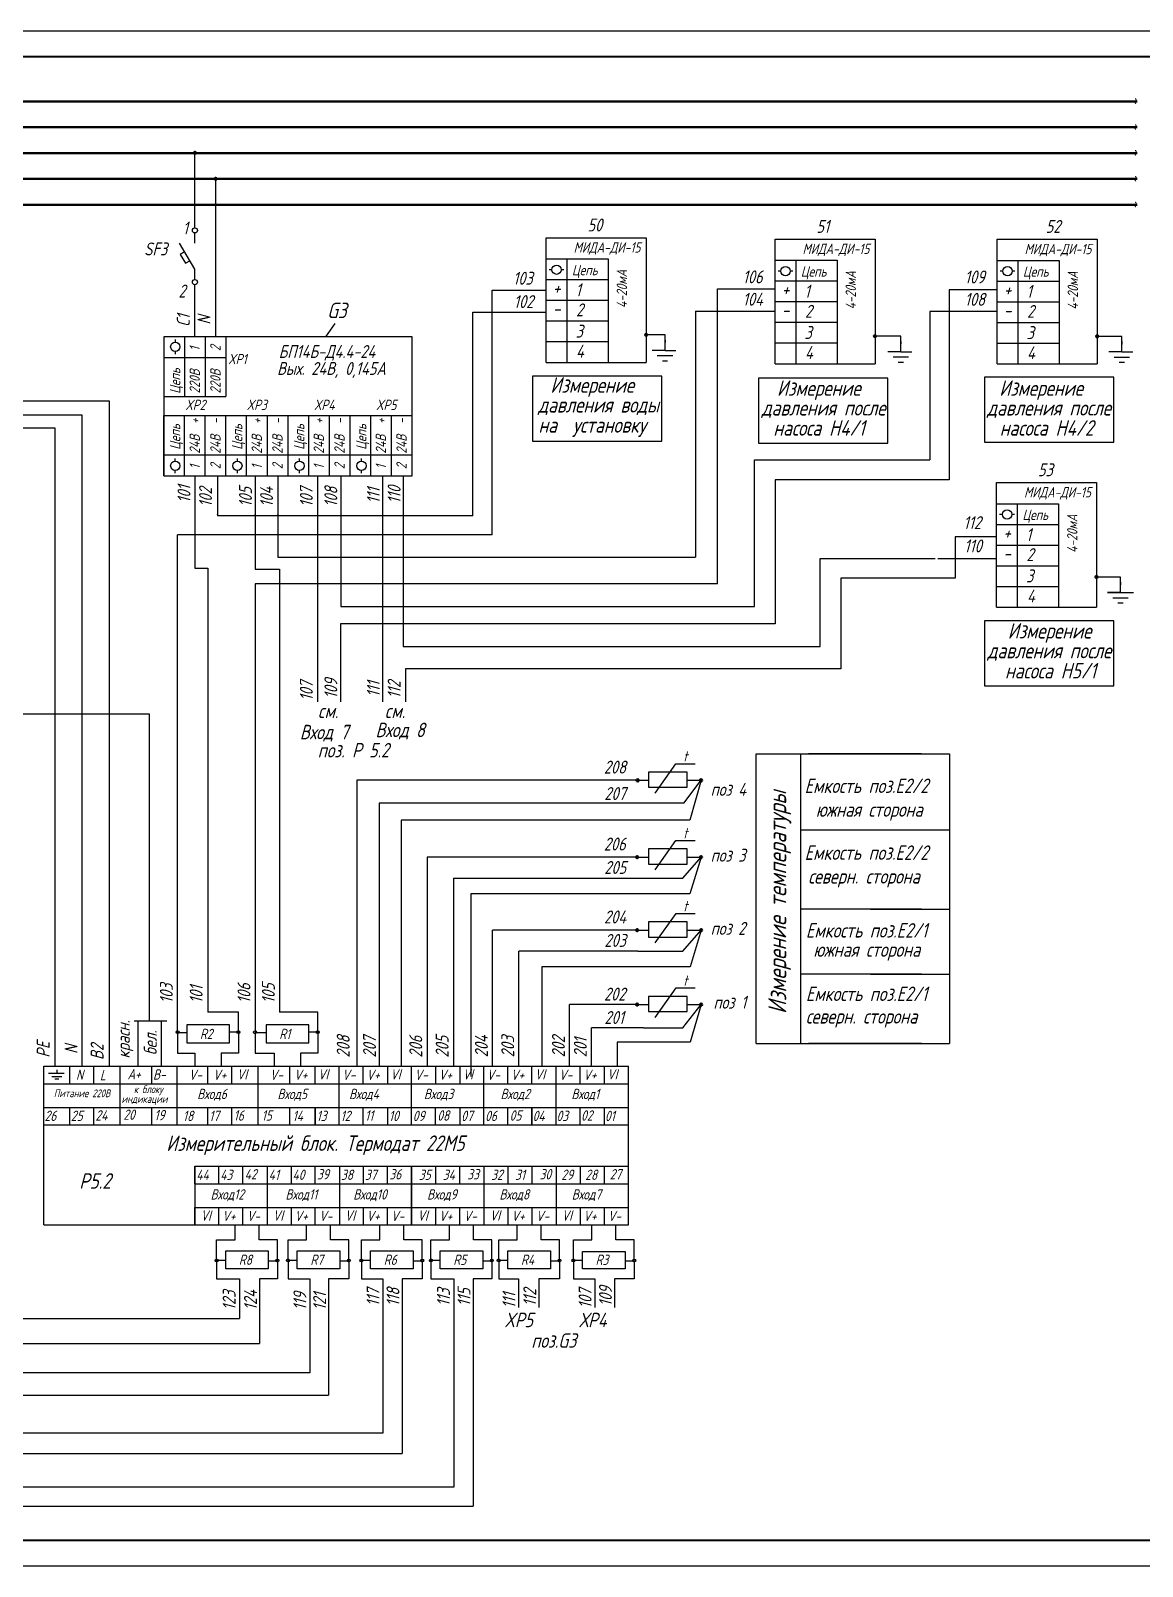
# Model space of a CAD drawing. Header units: millimetres. Extents: x 1131 to 1719, y -305 to -8.
# Drawn here: x 1307 to 1522, y -304.9 to -7.9 of the extents above; entities that cross this region are included whole.
import ezdxf

# ---------------------------------------------------------------- set-up
doc = ezdxf.new("R2010")
doc.units = ezdxf.units.MM
doc.linetypes.add('HIDDEN', pattern=[0.375, 0.25, -0.125])
doc.layers.add('MAIN', color=7, linetype='Continuous', lineweight=50)
doc.layers.add('АСУТП', color=7, linetype='Continuous')
doc.styles.add('GOST тип А', font='GOST_A.TTF', dxfattribs={"oblique": 15})
doc.styles.get("Standard").update_dxf_attribs({"font": 'GOST_A.TTF', "oblique": 15})

msp = doc.modelspace()

# ---------------------------------------------------------------- linework, layer by layer
for p, q in [((1131.12, -7.93), (1718.84, -7.93)), ((1493.89, -58.02), (1484.61, -58.02)), ((1484.61, -58.02), (1484.61, -83)), ((1483.86, -62.21), (1480.91, -62.21)), ((1480.91, -62.21), (1480.91, -90.93)), ((1429.68, -69.76), (1431.78, -69.76)), ((1475.27, -70.02), (1477.37, -70.02)), ((1518.01, -70.05), (1520.12, -70.05)), ((1429.04, -74.75), (1404.04, -74.75)), ((1404.04, -74.75), (1404.04, -87.32)), ((1429.04, -87.32), (1429.04, -74.75)), ((1472.73, -75.11), (1447.73, -75.11)), ((1447.73, -75.11), (1447.73, -87.68)), ((1472.73, -87.68), (1472.73, -75.11)), ((1516.46, -74.94), (1491.46, -74.94)), ((1491.46, -74.94), (1491.46, -87.51)), ((1516.46, -87.51), (1516.46, -74.94)), ((1287.51, -79.52), (1322.17, -79.52)), ((1322.17, -79.52), (1322.17, -208.17)), ((1292.61, -82.24), (1316.92, -82.24)), ((1316.92, -82.24), (1316.92, -208.17)), ((1484.61, -83), (1484.61, -94.78)), ((1297.34, -84.75), (1311.69, -84.75)), ((1311.69, -84.75), (1311.69, -208.17)), ((1404.04, -87.32), (1429.04, -87.32)), ((1447.73, -87.68), (1472.73, -87.68)), ((1491.46, -87.51), (1516.46, -87.51)), ((1446.98, -119.27), (1446.98, -90.93)), ((1446.98, -90.93), (1480.91, -90.93)), ((1338.75, -93.99), (1338.75, -111.91)), ((1343.12, -93.99), (1343.12, -101.74)), ((1350.41, -93.99), (1350.41, -112.05)), ((1354.78, -93.99), (1354.78, -101.7)), ((1484.61, -94.78), (1450.96, -94.78)), ((1450.96, -94.78), (1450.96, -122.66)), ((1392.54, -101.74), (1343.12, -101.74)), ((1354.78, -101.7), (1354.78, -109.77)), ((1362.47, -101.35), (1362.47, -125.58)), ((1367.01, -102.38), (1367.01, -119.27)), ((1375.06, -101.35), (1375.06, -137.73)), ((1379.06, -101.06), (1379.06, -127)), ((1335.43, -197.67), (1335.43, -105.45)), ((1493.71, -105.84), (1485.8, -105.84)), ((1485.8, -105.84), (1485.8, -113.84)), ((1354.78, -109.77), (1435.56, -109.77)), ((1338.75, -111.91), (1341.3, -111.91)), ((1341.3, -111.91), (1341.3, -197.74)), ((1350.41, -112.05), (1355.16, -112.05)), ((1355.16, -112.05), (1355.16, -196.85)), ((1459.7, -127), (1459.7, -110.03)), ((1459.7, -110.03), (1481.94, -110.03)), ((1359.35, -114.91), (1350.41, -114.91)), ((1350.41, -114.91), (1350.41, -205.69)), ((1439.83, -114.91), (1359.35, -114.91)), ((1485.8, -113.84), (1463.66, -113.84)), ((1463.66, -113.84), (1463.66, -131.37)), ((1367.01, -119.27), (1446.98, -119.27)), ((1450.96, -122.66), (1366.95, -122.66)), ((1366.95, -122.66), (1366.95, -137.73)), ((1516.46, -122.04), (1491.46, -122.04)), ((1491.46, -122.04), (1491.46, -134.61)), ((1516.46, -134.61), (1516.46, -122.04)), ((1362.47, -125.58), (1362.47, -137.73)), ((1379.06, -127), (1459.7, -127)), ((1463.66, -131.37), (1379.48, -131.37)), ((1379.48, -131.37), (1379.48, -137.73)), ((1491.46, -134.61), (1516.46, -134.61)), ((1447.3, -203.83), (1447.3, -147.76)), ((1447.3, -147.76), (1478.29, -147.76)), ((1447.3, -147.76), (1478.29, -147.76)), ((1447.3, -147.76), (1478.29, -147.76)), ((1455.89, -147.76), (1455.89, -203.83)), ((1479.25, -147.76), (1457.43, -147.76)), ((1469.42, -147.76), (1484.71, -147.76)), ((1469.42, -147.76), (1484.71, -147.76)), ((1469.42, -147.76), (1484.71, -147.76)), ((1484.71, -147.76), (1484.71, -203.83)), ((1433.95, -151.32), (1426.45, -151.32)), ((1426.45, -151.32), (1426.45, -154.24)), ((1427.75, -155.38), (1431.78, -149.7)), ((1431.78, -149.7), (1435.51, -149.7)), ((1433.95, -154.24), (1433.95, -151.32)), ((1424.39, -152.91), (1370.09, -152.91)), ((1370.09, -152.91), (1370.09, -208.17)), ((1424.39, -152.91), (1426.45, -152.91)), ((1426.45, -154.24), (1433.95, -154.24)), ((1433.31, -157.32), (1436.64, -152.91)), ((1433.95, -152.91), (1436.64, -152.91)), ((1436.64, -152.91), (1434.5, -160.6)), ((1433.31, -157.32), (1374.38, -157.32)), ((1374.38, -157.32), (1374.38, -208.17)), ((1434.5, -160.6), (1378.67, -160.6)), ((1378.67, -160.6), (1378.67, -208.17)), ((1455.89, -162.48), (1478.29, -162.48)), ((1469.42, -162.48), (1484.71, -162.48)), ((1433.95, -166.19), (1426.45, -166.19)), ((1426.45, -166.19), (1426.45, -169.12)), ((1427.75, -170.25), (1431.78, -164.57)), ((1431.78, -164.57), (1435.51, -164.57)), ((1433.95, -169.12), (1433.95, -166.19)), ((1424.28, -167.78), (1383.66, -167.78)), ((1383.66, -167.78), (1383.66, -208.17)), ((1424.28, -167.78), (1426.45, -167.78)), ((1426.45, -169.12), (1433.95, -169.12)), ((1433.12, -171.84), (1436.64, -167.78)), ((1433.95, -167.78), (1436.64, -167.78)), ((1436.64, -167.78), (1434.5, -174.9)), ((1388.75, -171.84), (1388.75, -208.17)), ((1388.75, -171.84), (1433.12, -171.84)), ((1434.5, -174.9), (1392.12, -174.9)), ((1392.12, -174.9), (1392.12, -210.22)), ((1479.25, -177.85), (1455.89, -177.85)), ((1469.42, -177.85), (1484.71, -177.85)), ((1433.97, -180.3), (1426.47, -180.3)), ((1426.47, -180.3), (1426.47, -183.22)), ((1427.77, -184.36), (1431.8, -178.68)), ((1431.8, -178.68), (1435.52, -178.68)), ((1433.97, -183.22), (1433.97, -180.3)), ((1424.29, -181.89), (1396.33, -181.89)), ((1396.33, -208.13), (1396.33, -181.89)), ((1424.29, -181.89), (1426.47, -181.89)), ((1426.47, -183.22), (1433.97, -183.22)), ((1433.13, -185.95), (1436.66, -181.89)), ((1433.97, -181.89), (1436.66, -181.89)), ((1436.66, -181.89), (1434.51, -189.01)), ((1424.41, -185.95), (1401.43, -185.95)), ((1401.43, -208.13), (1401.43, -185.95)), ((1424.41, -185.95), (1433.13, -185.95)), ((1434.51, -189.01), (1405.86, -189.01)), ((1405.86, -189.01), (1405.86, -208.17)), ((1479.25, -190.41), (1455.89, -190.41)), ((1469.42, -190.41), (1484.71, -190.41)), ((1433.97, -194.7), (1426.47, -194.7)), ((1426.47, -194.7), (1426.47, -197.63)), ((1427.77, -198.76), (1431.8, -193.08)), ((1431.8, -193.08), (1435.52, -193.08)), ((1433.97, -197.63), (1433.97, -194.7)), ((1335.43, -201.64), (1335.43, -197.67)), ((1347.19, -197.74), (1341.3, -197.74)), ((1347.19, -201.58), (1347.19, -197.74)), ((1355.16, -196.85), (1355.16, -197.74)), ((1362.52, -197.74), (1355.16, -197.74)), ((1362.52, -201.58), (1362.52, -197.74)), ((1424.29, -196.29), (1411.21, -196.29)), ((1411.22, -208.13), (1411.22, -196.29)), ((1424.29, -196.29), (1426.47, -196.29)), ((1426.47, -197.63), (1433.97, -197.63)), ((1433.13, -200.79), (1436.66, -196.29)), ((1433.97, -196.29), (1436.66, -196.29)), ((1436.66, -196.29), (1434.51, -203.57)), ((1327.73, -199.45), (1327.73, -208.17)), ((1332.26, -199.45), (1332.26, -208.17)), ((1335.43, -201.64), (1335.43, -205.69)), ((1335.43, -201.68), (1337.21, -201.68)), ((1347.19, -201.62), (1347.19, -205.69)), ((1350.4, -201.68), (1352.54, -201.68)), ((1362.52, -201.62), (1362.52, -205.69)), ((1425.53, -200.79), (1415.47, -200.79)), ((1415.47, -208.13), (1415.47, -200.79)), ((1425.53, -200.79), (1433.13, -200.79)), ((1434.51, -203.57), (1420.41, -203.57)), ((1420.41, -203.57), (1420.41, -208.17)), ((1447.3, -203.83), (1478.29, -203.83)), ((1479.25, -203.83), (1457.43, -203.83)), ((1469.42, -203.83), (1484.71, -203.83)), ((1335.43, -205.69), (1338.74, -205.69)), ((1338.74, -205.69), (1338.74, -208.17)), ((1347.19, -205.69), (1343.82, -205.69)), ((1343.82, -205.69), (1343.82, -208.17)), ((1350.4, -205.69), (1354.07, -205.69)), ((1354.07, -205.69), (1354.07, -208.17)), ((1362.52, -205.69), (1359.16, -205.69)), ((1359.16, -205.69), (1359.16, -208.17)), ((1309.57, -211.54), (1309.57, -208.17)), ((1309.57, -211.54), (1309.57, -208.17)), ((1310.47, -209.54), (1313.47, -209.54)), ((1311.08, -210.17), (1313.02, -210.17)), ((1311.72, -210.67), (1312.47, -210.67)), ((1312.47, -210.67), (1312.47, -210.67)), ((1314.57, -211.54), (1314.57, -208.17)), ((1319.2, -211.54), (1319.2, -208.17)), ((1330.42, -211.54), (1330.42, -208.17)), ((1335.34, -211.54), (1335.34, -208.17)), ((1335.34, -211.54), (1335.34, -208.17)), ((1341.3, -211.54), (1341.3, -208.17)), ((1345.92, -211.54), (1345.92, -208.17)), ((1357.15, -211.54), (1357.15, -208.17)), ((1362.05, -211.54), (1362.05, -208.17)), ((1371.32, -211.54), (1371.32, -208.17)), ((1376.05, -211.54), (1376.05, -208.17)), ((1385.36, -211.54), (1385.36, -208.17)), ((1390.04, -211.54), (1390.04, -208.17)), ((1399.29, -211.54), (1399.29, -208.17)), ((1403.94, -211.54), (1403.94, -208.17)), ((1413.25, -211.54), (1413.25, -208.17)), ((1417.98, -211.54), (1417.98, -208.17)), ((1422.61, -211.54), (1422.61, -208.17)), ((1309.57, -211.61), (1324.29, -211.61)), ((1309.57, -219.56), (1309.57, -211.61)), ((1309.57, -219.56), (1309.57, -211.61)), ((1324.29, -211.61), (1422.61, -211.61)), ((1335.34, -219.56), (1335.34, -211.61)), ((1422.61, -219.56), (1422.61, -211.61)), ((1309.57, -216.19), (1324.29, -216.19)), ((1309.57, -219.56), (1309.57, -216.19)), ((1309.57, -219.56), (1309.57, -216.19)), ((1309.57, -219.56), (1309.57, -216.19)), ((1309.57, -219.56), (1309.57, -216.19)), ((1309.57, -219.56), (1309.57, -216.19)), ((1309.57, -219.56), (1309.57, -216.19)), ((1314.57, -219.47), (1314.57, -216.11)), ((1319.2, -219.47), (1319.2, -216.11)), ((1324.29, -216.19), (1422.61, -216.19)), ((1330.42, -219.47), (1330.42, -216.11)), ((1335.33, -219.47), (1335.33, -216.11)), ((1341.3, -219.56), (1341.3, -216.19)), ((1345.92, -219.56), (1345.92, -216.19)), ((1357.15, -219.56), (1357.15, -216.19)), ((1362.05, -219.56), (1362.05, -216.19)), ((1362.07, -219.56), (1362.07, -216.19)), ((1371.32, -219.56), (1371.32, -216.19)), ((1376.05, -219.56), (1376.05, -216.19)), ((1376.05, -219.56), (1376.05, -216.19)), ((1385.3, -219.56), (1385.3, -216.19)), ((1390.04, -219.56), (1390.04, -216.19)), ((1399.29, -219.56), (1399.29, -216.19)), ((1403.94, -219.56), (1403.94, -216.19)), ((1403.94, -219.56), (1403.94, -216.19)), ((1403.94, -219.56), (1403.94, -216.19)), ((1403.99, -219.56), (1403.99, -216.19)), ((1413.25, -219.56), (1413.25, -216.19)), ((1417.98, -219.56), (1417.98, -216.19)), ((1417.98, -219.56), (1417.98, -216.19)), ((1422.61, -219.56), (1422.61, -216.19)), ((1422.61, -219.56), (1422.61, -216.19)), ((1422.61, -219.56), (1422.61, -216.19)), ((1309.57, -230.94), (1309.57, -227.57)), ((1309.57, -230.94), (1309.57, -227.57)), ((1309.57, -230.94), (1309.57, -227.57)), ((1309.57, -230.94), (1309.57, -227.57)), ((1309.57, -230.94), (1309.57, -227.57)), ((1309.57, -230.94), (1309.57, -227.57)), ((1338.8, -230.94), (1338.8, -227.57)), ((1343.43, -230.94), (1343.43, -227.57)), ((1348.06, -230.94), (1348.06, -227.57)), ((1352.79, -230.94), (1352.79, -227.57)), ((1357.42, -230.94), (1357.42, -227.57)), ((1362.04, -230.94), (1362.04, -227.57)), ((1371.4, -230.94), (1371.4, -227.57)), ((1376.03, -230.94), (1376.03, -227.57)), ((1380.68, -230.94), (1380.68, -227.57)), ((1380.68, -230.94), (1380.68, -227.57)), ((1380.68, -230.94), (1380.68, -227.57)), ((1380.73, -230.94), (1380.73, -227.57)), ((1385.36, -230.94), (1385.36, -227.57)), ((1389.98, -230.94), (1389.98, -227.57)), ((1394.72, -230.94), (1394.72, -227.57)), ((1399.34, -230.94), (1399.34, -227.57)), ((1403.97, -230.94), (1403.97, -227.57)), ((1413.33, -230.94), (1413.33, -227.57)), ((1417.96, -230.94), (1417.96, -227.57)), ((1422.61, -230.94), (1422.61, -227.57)), ((1422.61, -230.94), (1422.61, -227.57)), ((1422.61, -230.94), (1422.61, -227.57)), ((1309.57, -238.87), (1309.57, -230.94)), ((1309.57, -238.87), (1309.57, -230.94)), ((1309.57, -238.87), (1309.57, -230.94)), ((1309.57, -238.87), (1309.57, -230.94)), ((1338.79, -230.94), (1422.61, -230.94)), ((1352.79, -238.87), (1352.79, -230.94)), ((1380.68, -238.87), (1380.68, -230.94)), ((1380.68, -238.87), (1380.68, -230.94)), ((1380.68, -238.87), (1380.68, -230.94)), ((1380.73, -238.87), (1380.73, -230.94)), ((1394.72, -238.87), (1394.72, -230.94)), ((1422.61, -238.87), (1422.61, -230.94)), ((1422.61, -238.87), (1422.61, -230.94)), ((1338.79, -238.87), (1338.79, -235.51)), ((1338.8, -235.51), (1422.61, -235.51)), ((1343.43, -238.87), (1343.43, -235.51)), ((1348.06, -238.87), (1348.06, -235.51)), ((1357.42, -238.87), (1357.42, -235.51)), ((1362.04, -238.87), (1362.04, -235.51)), ((1371.4, -238.87), (1371.4, -235.51)), ((1376.03, -238.87), (1376.03, -235.51)), ((1385.36, -238.87), (1385.36, -235.51)), ((1389.98, -238.87), (1389.98, -235.51)), ((1399.34, -238.87), (1399.34, -235.51)), ((1403.97, -238.87), (1403.97, -235.51)), ((1413.33, -238.87), (1413.33, -235.51)), ((1417.96, -238.87), (1417.96, -235.51)), ((1346.53, -241.78), (1346.53, -238.87)), ((1351.18, -241.78), (1351.18, -238.87)), ((1360.35, -241.78), (1360.35, -238.87)), ((1365, -241.78), (1365, -238.87)), ((1374.54, -241.78), (1374.54, -238.87)), ((1379.19, -241.78), (1379.19, -238.87)), ((1388, -241.78), (1388, -238.87)), ((1392.64, -241.78), (1392.64, -238.87)), ((1401.08, -241.78), (1401.08, -238.87)), ((1405.73, -241.78), (1405.73, -238.87)), ((1415.54, -241.78), (1415.54, -238.87)), ((1420.18, -241.78), (1420.18, -238.87)), ((1342.96, -245.78), (1342.96, -241.78)), ((1342.96, -241.78), (1346.53, -241.78)), ((1354.72, -241.78), (1351.18, -241.78)), ((1354.72, -245.8), (1354.72, -241.78)), ((1356.78, -245.78), (1356.78, -241.78)), ((1356.78, -241.78), (1360.35, -241.78)), ((1368.54, -241.78), (1365, -241.78)), ((1368.54, -245.8), (1368.54, -241.78)), ((1370.97, -245.78), (1370.97, -241.78)), ((1370.97, -241.78), (1374.54, -241.78)), ((1382.73, -241.78), (1379.19, -241.78)), ((1382.73, -245.8), (1382.73, -241.78)), ((1384.42, -245.78), (1384.42, -241.78)), ((1384.42, -241.78), (1388, -241.78)), ((1396.19, -241.78), (1392.64, -241.78)), ((1396.19, -245.8), (1396.19, -241.78)), ((1397.51, -245.78), (1397.51, -241.78)), ((1397.51, -241.78), (1401.08, -241.78)), ((1409.27, -241.78), (1405.73, -241.78)), ((1409.27, -245.8), (1409.27, -241.78)), ((1411.96, -245.78), (1411.96, -241.78)), ((1411.96, -241.78), (1415.54, -241.78)), ((1423.73, -241.78), (1420.18, -241.78)), ((1423.73, -245.8), (1423.73, -241.78)), ((1342.96, -245.74), (1344.74, -245.74)), ((1342.96, -245.78), (1342.96, -249.31)), ((1354.72, -245.84), (1354.72, -249.31)), ((1356.78, -245.74), (1358.56, -245.74)), ((1356.78, -245.78), (1356.78, -249.31)), ((1368.54, -245.84), (1368.54, -249.31)), ((1370.97, -245.74), (1372.75, -245.74)), ((1370.97, -245.78), (1370.97, -249.31)), ((1382.73, -245.84), (1382.73, -249.31)), ((1384.42, -245.74), (1386.21, -245.74)), ((1384.42, -245.78), (1384.42, -249.31)), ((1396.19, -245.84), (1396.19, -249.31)), ((1397.51, -245.74), (1399.29, -245.74)), ((1397.51, -245.78), (1397.51, -249.31)), ((1409.27, -245.84), (1409.27, -249.31)), ((1411.96, -245.74), (1413.75, -245.74)), ((1411.96, -245.78), (1411.96, -249.31)), ((1423.73, -245.84), (1423.73, -249.31)), ((1342.96, -249.31), (1347.37, -249.31)), ((1347.37, -249.31), (1347.37, -257.01)), ((1354.72, -249.31), (1351.27, -249.31)), ((1351.27, -249.31), (1351.27, -261.83)), ((1356.78, -249.31), (1361.01, -249.31)), ((1361.01, -249.31), (1361.01, -255.64)), ((1368.54, -249.31), (1364.63, -249.31)), ((1364.63, -249.31), (1364.63, -271.84)), ((1370.97, -249.31), (1375.11, -249.31)), ((1375.11, -249.31), (1375.11, -254.87)), ((1382.73, -249.31), (1378.83, -249.31)), ((1378.83, -249.31), (1378.83, -283.13)), ((1384.42, -249.31), (1388.83, -249.31)), ((1388.83, -249.31), (1388.83, -254.87)), ((1396.19, -249.31), (1392.55, -249.31)), ((1392.55, -249.31), (1392.55, -293.31)), ((1397.51, -249.31), (1401.37, -249.31)), ((1401.37, -249.31), (1401.37, -254.87)), ((1409.27, -249.31), (1405.27, -249.31)), ((1405.27, -249.31), (1405.27, -254.87)), ((1411.96, -249.31), (1416.1, -249.31)), ((1416.1, -249.31), (1416.1, -254.87)), ((1423.73, -249.31), (1419.91, -249.31)), ((1419.91, -249.31), (1419.91, -254.87)), ((1375.11, -254.87), (1375.11, -279.17)), ((1388.83, -254.87), (1388.83, -289.6)), ((1244.94, -257.01), (1347.37, -257.01)), ((1361.01, -255.64), (1361.01, -267.5)), ((1239.5, -261.83), (1351.27, -261.83)), ((1361.01, -267.5), (1231.78, -267.5)), ((1226.93, -271.84), (1364.63, -271.84)), ((1375.11, -279.17), (1217.89, -279.17)), ((1213.27, -283.13), (1378.83, -283.13)), ((1388.83, -289.6), (1204.77, -289.6)), ((1198.42, -293.31), (1392.55, -293.31)), ((1718.84, -304.93), (1131.12, -304.93))]:
    msp.add_line(p, q)
at = {"linetype": 'Continuous'}
for p, q in [((1338.78, -46.05), (1338.79, -31.59)), ((1342.78, -36.58), (1342.78, -67.15)), ((1338.78, -67.15), (1338.78, -57.05)), ((1429.68, -66.76), (1426.03, -66.76)), ((1429.68, -67.76), (1429.68, -68.26)), ((1475.27, -67.02), (1470.14, -67.02)), ((1475.27, -68.02), (1475.27, -68.52)), ((1518.01, -67.05), (1513.23, -67.05)), ((1518.01, -68.05), (1518.01, -68.55)), ((1517.74, -113.6), (1513.12, -113.6)), ((1517.74, -114.6), (1517.74, -115.1)), ((1312.08, -208.88), (1312.08, -209.54))]:
    msp.add_line(p, q, dxfattribs=at)
at = {"lineweight": 30}
for p, q in [((1338.78, -49.05), (1338.78, -47.05)), ((1338.78, -54.05), (1335.78, -49.05)), ((1336.77, -50.69), (1335.91, -51.2)), ((1335.91, -51.2), (1336.94, -52.92)), ((1336.94, -52.92), (1337.8, -52.41)), ((1338.78, -56.05), (1338.78, -54.05)), ((1407.81, -54.15), (1407.28, -54.15)), ((1410.14, -54.15), (1409.61, -54.15)), ((1452.07, -54.42), (1451.54, -54.42)), ((1454.4, -54.42), (1453.87, -54.42)), ((1495.01, -54.44), (1494.48, -54.44)), ((1497.34, -54.44), (1496.81, -54.44)), ((1334.98, -67.63), (1334.98, -68.16)), ((1334.98, -69.96), (1334.98, -70.48)), ((1334.98, -91.18), (1334.98, -90.66)), ((1346.98, -91.18), (1346.98, -90.66)), ((1358.98, -91.18), (1358.98, -90.66)), ((1370.98, -91.18), (1370.98, -90.66)), ((1334.98, -93.51), (1334.98, -92.98)), ((1346.98, -93.51), (1346.98, -92.98)), ((1358.98, -93.51), (1358.98, -92.98)), ((1370.98, -93.51), (1370.98, -92.98)), ((1494.91, -101.49), (1494.38, -101.49)), ((1497.23, -101.49), (1496.71, -101.49)), ((1293.45, -140.03), (1329.94, -140.03)), ((1329.94, -140.03), (1329.94, -199.45)), ((1327, -199.45), (1333.36, -199.45)), ((1309.57, -238.87), (1309.57, -208.17)), ((1309.57, -208.17), (1422.61, -208.17)), ((1309.57, -211.54), (1309.57, -208.17)), ((1309.57, -211.54), (1309.57, -208.17)), ((1324.29, -211.54), (1324.29, -208.17)), ((1324.29, -211.54), (1324.29, -208.17)), ((1327.73, -208.17), (1334.09, -208.17)), ((1335.33, -211.54), (1335.33, -208.17)), ((1351.02, -211.54), (1351.02, -208.17)), ((1366.69, -211.54), (1366.69, -208.17)), ((1380.68, -211.54), (1380.68, -208.17)), ((1394.67, -211.54), (1394.67, -208.17)), ((1408.62, -211.54), (1408.62, -208.17)), ((1422.61, -211.54), (1422.61, -208.17)), ((1309.57, -238.87), (1309.57, -211.61)), ((1309.57, -238.87), (1309.57, -211.61)), ((1324.29, -219.47), (1324.29, -211.54)), ((1324.29, -219.47), (1324.29, -211.54)), ((1335.34, -219.47), (1335.34, -211.54)), ((1351.02, -219.56), (1351.02, -211.61)), ((1366.69, -219.56), (1366.69, -211.61)), ((1380.68, -219.56), (1380.68, -211.61)), ((1394.67, -219.56), (1394.67, -211.61)), ((1408.62, -219.56), (1408.62, -211.61)), ((1422.61, -238.87), (1422.61, -211.61)), ((1309.57, -219.56), (1422.61, -219.56)), ((1338.79, -227.57), (1422.61, -227.57)), ((1338.79, -230.94), (1338.79, -227.57)), ((1352.79, -230.94), (1352.79, -227.57)), ((1366.78, -230.94), (1366.78, -227.57)), ((1394.72, -230.94), (1394.72, -227.57)), ((1408.7, -230.94), (1408.7, -227.57)), ((1338.8, -238.87), (1338.8, -230.94)), ((1352.79, -238.87), (1352.79, -230.94)), ((1366.78, -238.87), (1366.78, -230.94)), ((1394.72, -238.87), (1394.72, -230.94)), ((1408.7, -238.87), (1408.7, -230.94)), ((1309.57, -238.87), (1422.61, -238.87))]:
    msp.add_line(p, q, dxfattribs=at)
at = {"linetype": 'Continuous', "lineweight": 30}
for p, q in [((1406.69, -72.07), (1406.69, -47.98)), ((1406.69, -47.98), (1426.03, -47.98)), ((1426.03, -47.98), (1426.03, -72.07)), ((1450.95, -72.33), (1450.95, -48.24)), ((1450.95, -48.24), (1470.29, -48.24)), ((1470.29, -48.24), (1470.29, -72.33)), ((1493.89, -72.36), (1493.89, -48.27)), ((1493.89, -48.27), (1513.23, -48.27)), ((1513.23, -48.27), (1513.23, -72.36)), ((1332.78, -67.15), (1332.78, -93.99)), ((1380.78, -67.15), (1332.78, -67.15)), ((1380.78, -93.99), (1380.78, -67.15)), ((1332.78, -93.99), (1380.78, -93.99)), ((1493.78, -119.41), (1493.78, -95.32)), ((1493.78, -95.32), (1513.12, -95.32)), ((1513.12, -95.32), (1513.12, -119.41))]:
    msp.add_line(p, q, dxfattribs=at)
at = {"lineweight": 30, "ltscale": 0.5}
for p, q in [((1406.69, -52.07), (1418.69, -52.07)), ((1410.69, -52.07), (1410.69, -72.07)), ((1418.69, -52.07), (1418.69, -72.07)), ((1450.95, -52.33), (1462.95, -52.33)), ((1454.95, -52.33), (1454.95, -72.33)), ((1462.95, -52.33), (1462.95, -72.33)), ((1493.89, -52.36), (1505.89, -52.36)), ((1497.89, -52.36), (1497.89, -72.36)), ((1505.89, -52.36), (1505.89, -72.36)), ((1406.69, -56.07), (1418.69, -56.07)), ((1450.95, -56.33), (1462.95, -56.33)), ((1493.89, -56.36), (1505.89, -56.36)), ((1332.78, -67.15), (1332.78, -78.65)), ((1336.78, -67.15), (1336.78, -78.65)), ((1344.78, -67.15), (1344.78, -78.65)), ((1332.78, -71.15), (1344.78, -71.15)), ((1406.69, -72.07), (1426.03, -72.07)), ((1450.95, -72.33), (1470.29, -72.33)), ((1493.89, -72.36), (1513.23, -72.36)), ((1332.78, -78.65), (1344.78, -78.65)), ((1332.78, -93.99), (1332.78, -82.33)), ((1332.78, -82.33), (1344.78, -82.33)), ((1336.78, -93.99), (1336.78, -82.33)), ((1344.78, -93.99), (1344.78, -82.33)), ((1344.78, -93.99), (1344.78, -82.33)), ((1344.78, -82.33), (1356.78, -82.33)), ((1348.78, -93.99), (1348.78, -82.33)), ((1356.78, -93.99), (1356.78, -82.33)), ((1356.78, -93.99), (1356.78, -82.33)), ((1356.78, -82.33), (1368.78, -82.33)), ((1360.78, -93.99), (1360.78, -82.33)), ((1368.78, -93.99), (1368.78, -82.33)), ((1368.78, -93.99), (1368.78, -82.33)), ((1368.78, -82.33), (1380.78, -82.33)), ((1372.78, -93.99), (1372.78, -82.33)), ((1380.78, -93.99), (1380.78, -82.33)), ((1332.78, -89.99), (1344.78, -89.99)), ((1344.78, -89.99), (1356.78, -89.99)), ((1356.78, -89.99), (1368.78, -89.99)), ((1368.78, -89.99), (1380.78, -89.99)), ((1493.78, -99.41), (1505.78, -99.41)), ((1497.78, -99.41), (1497.78, -119.41)), ((1505.78, -99.41), (1505.78, -119.41)), ((1493.78, -103.41), (1505.78, -103.41)), ((1493.78, -119.41), (1513.12, -119.41))]:
    msp.add_line(p, q, dxfattribs=at)
at = {"ltscale": 0.5}
for p, q in [((1406.69, -60.07), (1418.69, -60.07)), ((1450.95, -60.33), (1462.95, -60.33)), ((1493.89, -60.36), (1505.89, -60.36)), ((1406.69, -64.07), (1418.69, -64.07)), ((1450.95, -64.33), (1462.95, -64.33)), ((1493.89, -64.36), (1505.89, -64.36)), ((1340.78, -67.15), (1340.78, -78.65)), ((1406.69, -68.07), (1418.69, -68.07)), ((1450.95, -68.33), (1462.95, -68.33)), ((1493.89, -68.36), (1505.89, -68.36)), ((1340.78, -93.99), (1340.78, -82.33)), ((1352.78, -93.99), (1352.78, -82.33)), ((1364.78, -93.99), (1364.78, -82.33)), ((1376.78, -93.99), (1376.78, -82.33)), ((1362.47, -93.99), (1362.47, -101.35)), ((1367.01, -93.99), (1367.01, -102.38)), ((1375.06, -93.99), (1375.06, -101.35)), ((1379.06, -93.99), (1379.06, -101.06)), ((1493.78, -107.41), (1505.78, -107.41)), ((1493.78, -111.41), (1505.78, -111.41)), ((1493.89, -115.41), (1505.89, -115.41))]:
    msp.add_line(p, q, dxfattribs=at)
at = {"color": 7, "linetype": 'Continuous'}
for p, q in [((1429.68, -69.76), (1429.68, -66.76)), ((1475.27, -70.02), (1475.27, -67.02)), ((1518.01, -70.05), (1518.01, -67.05)), ((1429.68, -69.76), (1427.18, -69.76)), ((1428.18, -70.76), (1431.18, -70.76)), ((1475.27, -70.02), (1472.77, -70.02)), ((1473.77, -71.02), (1476.77, -71.02)), ((1518.01, -70.05), (1515.51, -70.05)), ((1516.51, -71.05), (1519.51, -71.05)), ((1429.18, -71.76), (1430.18, -71.76)), ((1429.18, -71.76), (1430.18, -71.76)), ((1474.77, -72.02), (1475.77, -72.02)), ((1474.77, -72.02), (1475.77, -72.02)), ((1517.51, -72.05), (1518.51, -72.05)), ((1517.51, -72.05), (1518.51, -72.05)), ((1517.74, -116.6), (1517.74, -113.6)), ((1515.24, -116.6), (1520.24, -116.6)), ((1517.74, -116.6), (1515.24, -116.6)), ((1516.24, -117.6), (1519.24, -117.6)), ((1517.24, -118.6), (1518.24, -118.6)), ((1517.24, -118.6), (1518.24, -118.6))]:
    msp.add_line(p, q, dxfattribs=at)
at = {"linetype": 'HIDDEN', "ltscale": 5}
msp.add_line((1392.54, -101.74), (1392.54, -101.74), dxfattribs=at)
at = {"color": 7}
for p, q in [((1345.44, -200.2), (1337.21, -200.2)), ((1337.21, -200.2), (1337.21, -203.67)), ((1345.44, -203.67), (1345.44, -200.2)), ((1345.44, -201.58), (1347.19, -201.58)), ((1360.77, -200.2), (1352.54, -200.2)), ((1352.54, -200.2), (1352.54, -203.67)), ((1360.77, -203.67), (1360.77, -200.2)), ((1360.77, -201.58), (1362.52, -201.58)), ((1337.21, -203.67), (1345.44, -203.67)), ((1352.54, -203.67), (1360.77, -203.67)), ((1344.74, -243.93), (1352.97, -243.93)), ((1344.74, -247.4), (1344.74, -243.93)), ((1352.97, -243.93), (1352.97, -247.4)), ((1352.97, -245.84), (1354.72, -245.84)), ((1358.56, -243.93), (1366.79, -243.93)), ((1358.56, -247.4), (1358.56, -243.93)), ((1366.79, -243.93), (1366.79, -247.4)), ((1366.79, -245.84), (1368.54, -245.84)), ((1372.75, -243.93), (1380.98, -243.93)), ((1372.75, -247.4), (1372.75, -243.93)), ((1380.98, -243.93), (1380.98, -247.4)), ((1380.98, -245.84), (1382.73, -245.84)), ((1386.21, -243.93), (1394.43, -243.93)), ((1386.21, -247.4), (1386.21, -243.93)), ((1394.43, -243.93), (1394.43, -247.4)), ((1394.43, -245.84), (1396.19, -245.84)), ((1399.29, -243.93), (1407.52, -243.93)), ((1399.29, -247.4), (1399.29, -243.93)), ((1407.52, -243.93), (1407.52, -247.4)), ((1407.52, -245.84), (1409.27, -245.84)), ((1413.75, -244.02), (1421.97, -244.02)), ((1413.75, -247.4), (1413.75, -244.02)), ((1421.97, -244.02), (1421.97, -247.4)), ((1421.97, -245.84), (1423.73, -245.84)), ((1352.97, -247.4), (1344.74, -247.4)), ((1366.79, -247.4), (1358.56, -247.4)), ((1380.98, -247.4), (1372.75, -247.4)), ((1394.43, -247.4), (1386.21, -247.4)), ((1407.52, -247.4), (1399.29, -247.4)), ((1421.97, -247.4), (1413.75, -247.4))]:
    msp.add_line(p, q, dxfattribs=at)
at = {"lineweight": 50, "ltscale": 0.5}
for centre in [(1338.79, -31.55), (1342.78, -36.58), (1426.03, -66.76), (1470.29, -67.02), (1513.23, -67.05), (1513.12, -113.6), (1424.39, -152.91), (1436.64, -152.91), (1424.28, -167.78), (1436.64, -167.78), (1424.29, -181.89), (1436.66, -181.89), (1424.29, -196.29), (1436.66, -196.29)]:
    msp.add_circle(centre, 0.208, dxfattribs=at)
for centre in [(1338.78, -46.55), (1338.78, -56.55)]:
    msp.add_circle(centre, 0.5)
at = {"linetype": 'Continuous', "lineweight": 30}
for centre in [(1408.71, -54.15), (1452.97, -54.42), (1495.91, -54.44), (1334.98, -69.06), (1334.98, -92.08), (1346.98, -92.08), (1358.98, -92.08), (1370.98, -92.08), (1495.81, -101.49)]:
    msp.add_circle(centre, 0.9, dxfattribs=at)
at = {"color": 7}
for centre in [(1335.43, -201.64), (1347.19, -201.62), (1350.4, -201.64), (1362.52, -201.62), (1342.96, -245.78), (1354.72, -245.8), (1356.78, -245.78), (1368.54, -245.8), (1370.97, -245.78), (1382.73, -245.8), (1384.42, -245.78), (1396.19, -245.8), (1397.51, -245.78), (1409.27, -245.8), (1411.96, -245.78), (1423.73, -245.8)]:
    msp.add_circle(centre, 0.284, dxfattribs=at)
at = {"layer": 'MAIN', "color": 7, "linetype": 'Continuous', "lineweight": -3}
for p, q in [((1131.12, -7.93), (1693.09, -7.93)), ((1365.84, -64.55), (1364.05, -67.16))]:
    msp.add_line(p, q, dxfattribs=at)
at = {"layer": 'MAIN', "color": 7, "linetype": 'Continuous', "lineweight": 50}
for p, q in [((1159.07, -21.59), (1520.98, -21.59)), ((1159.07, -26.59), (1520.98, -26.59)), ((1159.07, -31.59), (1520.98, -31.59)), ((1159.07, -36.59), (1520.98, -36.59)), ((1159.07, -41.59), (1520.98, -41.59))]:
    msp.add_line(p, q, dxfattribs=at)
at = {"layer": 'MAIN', "color": 7, "linetype": 'Continuous', "lineweight": 40}
msp.add_lwpolyline([(1151.12, -299.93), (1151.12, -12.93), (1713.84, -12.93), (1713.84, -299.93)], close=True, dxfattribs=at)
at = {"layer": 'АСУТП', "color": 7, "lineweight": -3}
for p, q in [((1396.26, -58.09), (1406.69, -58.09)), ((1396.26, -105.45), (1396.26, -58.09)), ((1439.83, -114.91), (1439.83, -57.84)), ((1439.83, -57.84), (1450.95, -57.84)), ((1392.54, -101.74), (1392.54, -62.36)), ((1392.54, -62.36), (1406.69, -62.36)), ((1435.56, -62.17), (1450.95, -62.17)), ((1435.56, -62.17), (1435.56, -109.77)), ((1483.86, -62.19), (1493.89, -62.19)), ((1338.75, -102.21), (1338.75, -103.89)), ((1343.12, -101.48), (1343.12, -101.42)), ((1350.41, -101.48), (1350.41, -101.42)), ((1354.78, -101.48), (1354.78, -101.42)), ((1396.26, -105.45), (1335.43, -105.45)), ((1482.45, -110.02), (1493.71, -110.02))]:
    msp.add_line(p, q, dxfattribs=at)

# ---------------------------------------------------------------- texts
at = {"color": 7, "linetype": 'Continuous', "style": 'GOST тип А', "oblique": 15}
for s, height, p in [('МИДА-ДИ-15', 2, (1412, -50.85)), ('МИДА-ДИ-15', 2, (1456.26, -51.12)), ('МИДА-ДИ-15', 2, (1499.2, -51.15)), ('103', 2.5, (1400.28, -57.06)), ('106', 2.5, (1444.69, -56.79)), ('109', 2.5, (1487.63, -56.81)), ('102', 2.5, (1400.43, -61.57)), ('104', 2.5, (1444.69, -61.12)), ('108', 2.5, (1487.63, -61.14)), ('МИДА-ДИ-15', 2, (1499.1, -98.2)), ('112', 2.5, (1487.38, -104.32)), ('110', 2.5, (1487.52, -108.83)), ('R2', 2, (1339.74, -202.97)), ('R1', 2, (1355.08, -202.97)), ('R8', 2, (1347.27, -246.64)), ('R7', 2, (1361.1, -246.64)), ('R6', 2, (1375.29, -246.64)), ('R5', 2, (1388.74, -246.64)), ('R4', 2, (1401.82, -246.64)), ('R3', 2, (1416.25, -246.64))]:
    msp.add_text(s, height=height, dxfattribs=at).set_placement(p)
at = {"linetype": 'Continuous', "style": 'GOST тип А', "oblique": 15}
for s, height, p in [('Цепь', 2, (1411.68, -55.22)), ('Цепь', 2, (1455.94, -55.49)), ('Цепь', 2, (1498.88, -55.51)), ('+', 2.7, (1407.95, -59.02)), ('+', 2.7, (1452.21, -59.28)), ('+', 2.7, (1495.15, -59.31)), ('-', 2.7, (1407.95, -63.02)), ('-', 2.7, (1452.21, -63.28)), ('-', 2.7, (1495.15, -63.31)), ('Измерение', 3, (1407.52, -77.95)), ('Измерение', 3, (1451.33, -78.54)), ('Измерение', 3, (1494.32, -78.54)), ('давления воды', 3, (1405.13, -81.78)), ('давления после ', 3, (1448.35, -82.36)), ('давления после ', 3, (1491.94, -82.36)), ('на  установку', 3, (1405.2, -85.68)), ('насоса Н4/1', 3, (1450.62, -86.26)), ('насоса Н4/2', 3, (1494.4, -86.26)), ('Цепь', 2, (1498.78, -102.56)), ('+', 2.7, (1495.04, -106.36)), ('-', 2.7, (1495.04, -110.36)), ('Измерение', 3, (1495.95, -125.49)), ('давления после ', 3, (1492.01, -129.32)), ('насоса Н5/1', 3, (1495.41, -133.22)), ('cм.', 2.8, (1362.5, -140.89)), ('cм.', 2.8, (1375.42, -140.89)), ('Вход 7', 2.8, (1359.07, -144.98)), ('Вход 8', 2.8, (1373.7, -144.57)), ('поз. Р 5.2', 2.8, (1362.52, -148.49)), ('t', 2, (1433.2, -149.28)), ('208', 2.5, (1417.85, -151.61)), ('207', 2.5, (1417.93, -156.72)), ('поз 4', 2.5, (1438.5, -155.91)), ('Емкость поз.Е2/2', 2.8, (1456.66, -155.37)), ('южная сторона', 2.8, (1458.83, -159.96)), ('t', 2, (1433.2, -164.15)), ('206', 2.5, (1417.85, -166.49)), ('поз 3', 2.5, (1438.5, -168.65)), ('Емкость поз.Е2/2', 2.8, (1456.66, -168.3)), ('205', 2.5, (1417.93, -171.02)), ('северн. сторона', 2.8, (1457.38, -172.89)), ('204', 2.5, (1417.87, -180.59)), ('t', 2, (1433.21, -178.26)), ('поз 2', 2.5, (1438.5, -182.8)), ('Емкость поз.Е2/1', 2.8, (1456.9, -183.33)), ('203', 2.5, (1417.95, -185.13)), ('южная сторона', 2.8, (1458.35, -187.05)), ('202', 2.5, (1417.87, -195.51)), ('t', 2, (1433.21, -192.66)), ('Емкость поз.Е2/1', 2.8, (1456.9, -195.6)), ('поз 1', 2.5, (1439.04, -197.09)), ('201', 2.5, (1417.95, -200.04)), ('северн. сторона', 2.8, (1456.9, -199.97)), ('N', 2, (1315.78, -210.85)), ('L', 2, (1320.41, -210.92)), ('А+', 2, (1325.75, -210.74)), ('В-', 2, (1330.67, -210.82)), ('V-', 2, (1337.59, -210.87)), ('V+', 2, (1342.28, -210.87)), ('VI', 2, (1346.89, -210.78)), ('V-', 2, (1353.26, -210.87)), ('V+', 2, (1357.95, -210.87)), ('VI', 2, (1362.57, -210.78)), ('V-', 2, (1367.25, -210.87)), ('V+', 2, (1371.94, -210.87)), ('VI', 2, (1376.56, -210.78)), ('V-', 2, (1381.24, -210.87)), ('V+', 2, (1385.92, -210.87)), ('VI', 2, (1390.54, -210.78)), ('V-', 2, (1395.19, -210.87)), ('V+', 2, (1399.88, -210.87)), ('VI', 2, (1404.5, -210.78)), ('V-', 2, (1409.18, -210.87)), ('V+', 2, (1413.87, -210.87)), ('VI', 2, (1418.48, -210.78)), ('Питание 220В', 1.5, (1311.48, -214.2)), ('к блоку ', 1.5, (1326.96, -213.42)), ('Вход6', 2, (1339.22, -214.58)), ('Вход5', 2, (1354.73, -214.58)), ('Вход4', 2, (1368.58, -214.58)), ('Вход3', 2, (1383.05, -214.58)), ('Вход2', 2, (1397.87, -214.58)), ('Вход1', 2, (1411.57, -214.58)), ('26', 2, (1309.71, -218.8)), ('25', 2, (1314.8, -218.8)), ('24', 2, (1319.54, -218.72)), (' индикации', 1.5, (1323.82, -215.3)), ('20', 2, (1324.94, -218.58)), ('19', 2, (1330.93, -218.66)), ('18', 2, (1336.44, -218.82)), ('16', 2, (1346.26, -218.74)), ('15', 2, (1351.67, -218.74)), ('14', 2, (1357.65, -218.82)), ('13', 2, (1362.29, -218.82)), ('11', 2, (1371.66, -218.74)), ('08', 2, (1385.64, -218.74)), ('05', 2, (1399.63, -218.74)), ('04', 2, (1404.08, -218.82)), ('03', 2, (1408.7, -218.82)), ('02', 2, (1413.44, -218.74)), ('17', 2, (1341.52, -218.82)), ('12', 2, (1366.92, -218.82)), ('10', 2, (1376.28, -218.82)), ('09', 2, (1380.9, -218.82)), ('07', 2, (1390.27, -218.82)), ('06', 2, (1394.89, -218.82)), ('01', 2, (1418.06, -218.82)), ('Измерительный блок. Термодат 22М5', 3, (1333.25, -224.6)), ('44', 2, (1339.03, -230.2)), ('43', 2, (1343.66, -230.2)), ('42', 2, (1348.39, -230.11)), ('41', 2, (1353.02, -230.2)), ('40', 2, (1357.64, -230.2)), ('39', 2, (1362.38, -230.11)), ('38', 2, (1367, -230.2)), ('37', 2, (1371.63, -230.2)), ('36', 2, (1376.37, -230.11)), ('35', 2, (1382.06, -230.2)), ('34', 2, (1386.69, -230.2)), ('33', 2, (1391.43, -230.11)), ('32', 2, (1396.05, -230.2)), ('31', 2, (1400.67, -230.2)), ('30', 2, (1405.41, -230.11)), ('29', 2, (1409.62, -230.2)), ('28', 2, (1414.25, -230.2)), ('27', 2, (1418.98, -230.11)), ('Р5.2', 3, (1316.4, -231.91)), ('Вход12', 2, (1341.8, -234)), ('Вход11', 2, (1356.28, -234)), ('Вход10', 2, (1369.39, -234)), ('Вход9', 2, (1383.67, -234)), ('Вход8', 2, (1397.65, -234)), ('Вход7', 2, (1411.64, -234)), ('VI', 2, (1339.87, -238.09)), ('V+', 2, (1344.05, -238.17)), ('V-', 2, (1348.81, -238.17)), ('VI', 2, (1353.85, -238.09)), ('V+', 2, (1358.04, -238.17)), ('V-', 2, (1362.79, -238.17)), ('VI', 2, (1367.76, -238.09)), ('V+', 2, (1371.94, -238.17)), ('V-', 2, (1376.69, -238.17)), ('VI', 2, (1381.8, -238.09)), ('V+', 2, (1385.98, -238.17)), ('V-', 2, (1390.73, -238.17)), ('VI', 2, (1395.78, -238.09)), ('V+', 2, (1399.97, -238.17)), ('V-', 2, (1404.72, -238.17)), ('VI', 2, (1409.68, -238.09)), ('V+', 2, (1413.87, -238.17)), ('V-', 2, (1418.62, -238.17)), ('XP5', 2.8, (1398.61, -258.69)), ('ХP4', 2.8, (1413.07, -258.7)), ('поз.G3', 2.8, (1403.83, -262.66))]:
    msp.add_text(s, height=height, dxfattribs=at).set_placement(p)
at = {"color": 7, "linetype": 'Continuous', "style": 'GOST тип А', "oblique": 15}
for s, height, p in [('4-20мА', 2, (1422.33, -61.58)), ('4-20мА', 2, (1466.59, -61.84)), ('4-20мА', 2, (1509.53, -61.87)), ('101', 2.5, (1337.91, -99.27)), ('4-20мА', 2, (1509.42, -108.92)), ('103', 2.5, (1334.5, -196.04)), ('101', 2.5, (1340.27, -196.04)), ('106', 2.5, (1349.51, -196.04)), ('105', 2.5, (1354.23, -196.04))]:
    msp.add_text(s, height=height, rotation=90, dxfattribs=at).set_placement(p)
at = {"color": 7, "linetype": 'Continuous', "oblique": 15}
for s, p in [('С1', (1337.78, -65.17)), ('N', (1341.78, -64.78))]:
    msp.add_text(s, height=2.5, rotation=90, dxfattribs=at).set_placement(p)
at = {"linetype": 'Continuous', "oblique": 15}
for s, p in [('1', (1339.73, -69.89)), ('2', (1343.73, -69.89)), ('Цепь', (1335.94, -78.16)), ('220В', (1339.73, -78.1)), ('220В', (1343.73, -78.1)), ('24В  +', (1339.73, -89.74)), ('24В  -', (1343.73, -89.74)), ('24В  +', (1351.73, -89.74)), ('24В  -', (1355.73, -89.74)), ('24В  +', (1363.73, -89.74)), ('24В  -', (1367.73, -89.74)), ('24В  +', (1375.73, -89.74)), ('24В  -', (1379.73, -89.74)), ('Цепь', (1335.94, -88.99)), ('Цепь', (1347.94, -88.99)), ('Цепь', (1359.94, -88.99)), ('Цепь', (1371.94, -88.99)), ('1', (1339.73, -92.73)), ('2', (1343.73, -92.73)), ('1', (1351.73, -92.73)), ('2', (1355.73, -92.73)), ('1', (1363.73, -92.73)), ('2', (1367.73, -92.73)), ('1', (1375.73, -92.73)), ('2', (1379.73, -92.73))]:
    msp.add_text(s, height=2, rotation=90, dxfattribs=at).set_placement(p)
at = {"color": 7, "linetype": 'Continuous', "oblique": 15}
for s, height, p in [('XP1', 2, (1345.19, -72.44)), ('БП14Б-Д4.4-24', 2.5, (1354.97, -71.23)), ('XP2', 2, (1336.91, -81.3)), ('XP3', 2, (1348.77, -81.3)), ('XP4', 2, (1361.78, -81.3)), ('XP5', 2, (1373.78, -81.3))]:
    msp.add_text(s, height=height, dxfattribs=at).set_placement(p)
at = {"linetype": 'Continuous', "style": 'GOST тип А', "oblique": 15}
for s, height, p in [('Измерение температуры ', 3.5, (1453.12, -198.1)), ('красн.', 2.5, (1326.19, -206.72)), ('бел.', 2.5, (1331.4, -206.08)), ('208', 2.5, (1368.7, -206.56)), ('207', 2.5, (1373.79, -206.56)), ('205', 2.5, (1387.83, -206.56)), ('203', 2.5, (1400.51, -206.51)), ('РЕ', 2.5, (1310.7, -206.57)), ('N', 2.5, (1316.09, -205.84)), ('B2', 2.5, (1321.1, -207)), ('206', 2.5, (1382.73, -206.56)), ('204', 2.5, (1395.42, -206.51)), ('202', 2.5, (1410.31, -206.51)), ('201', 2.5, (1414.55, -206.51))]:
    msp.add_text(s, height=height, rotation=90, dxfattribs=at).set_placement(p)
at = {"layer": 'MAIN', "color": 7, "linetype": 'Continuous', "lineweight": -3, "style": 'GOST тип А', "oblique": 15}
for p in [(1521.98, -22.59), (1521.98, -27.59), (1521.98, -32.59), (1521.98, -37.59), (1521.98, -42.59)]:
    msp.add_text('~', height=2.5, rotation=90, dxfattribs=at).set_placement(p)
for s, p in [('50', (1414.68, -46.76)), ('51', (1458.94, -47.03)), ('52', (1503.28, -47.03)), ('1', (1412.38, -59.29)), ('1', (1456.64, -59.56)), ('1', (1499.58, -59.59)), ('2', (1412.47, -63.17)), ('2', (1456.73, -63.44)), ('2', (1499.67, -63.46)), ('3', (1412.38, -67.29)), ('3', (1456.64, -67.55)), ('3', (1499.58, -67.58)), ('4', (1412.47, -71.17)), ('4', (1456.73, -71.43)), ('4', (1499.67, -71.46)), ('53', (1501.78, -94.1)), ('1', (1499.48, -106.64)), ('2', (1499.57, -110.51)), ('3', (1499.48, -114.63)), ('4', (1499.67, -118.51))]:
    msp.add_text(s, height=2.5, dxfattribs=at).set_placement(p)
at = {"layer": 'MAIN', "color": 7, "linetype": 'Continuous', "lineweight": -3, "oblique": 15}
for s, height, p in [('1', 2.5, (1336.42, -47.34)), ('SF3', 2.5, (1328.97, -51.39)), ('2', 2.5, (1335.59, -59.53)), ('G3', 3, (1364.35, -63.53)), ('Вых. 24В, 0,145А', 2.5, (1354.66, -74.51))]:
    msp.add_text(s, height=height, dxfattribs=at).set_placement(p)
for s, p in [('102', (1342.08, -100.05)), ('105', (1349.8, -100.05)), ('104', (1353.88, -100.05)), ('107', (1361.57, -100.05)), ('108', (1366.31, -100.05)), ('111', (1374.53, -99.38)), ('110', (1378.55, -99.38)), ('107', (1361.57, -137.52)), ('109', (1366.31, -137.11)), ('111', (1374.53, -136.81)), ('112', (1378.55, -137.08)), ('123', (1346.64, -255.41)), ('124', (1350.77, -255.41)), ('119', (1360.32, -255.41)), ('121', (1364.13, -255.41)), ('117', (1374.47, -254.64)), ('118', (1378.32, -254.64)), ('113', (1388.08, -254.64)), ('115', (1392.05, -254.64)), ('111', (1400.74, -255.05)), ('112', (1404.77, -254.64)), ('107', (1415.47, -255.05)), ('109', (1419.41, -254.64))]:
    msp.add_text(s, height=2.5, rotation=90, dxfattribs=at).set_placement(p)

doc.saveas('drawing.dxf')
